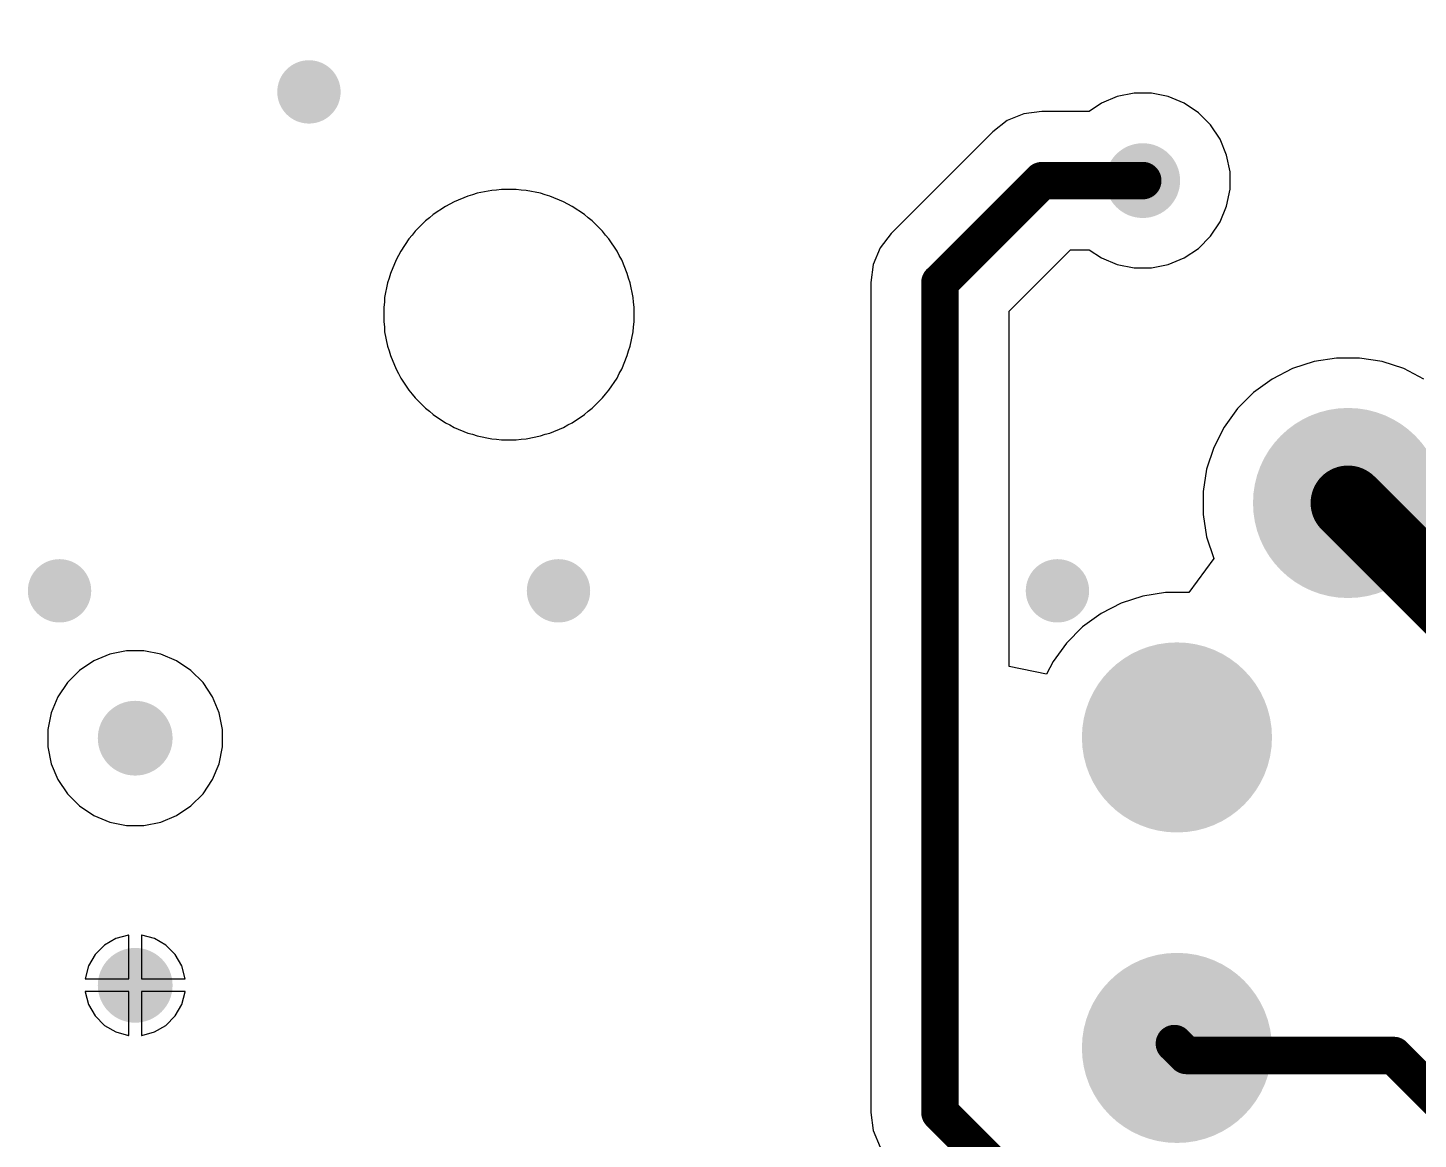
# Model space of a CAD drawing. Header units: inches. Extents: x 4.53 to 13.89, y 0.79 to 10.58.
# Drawn here: x 8.833 to 9.93, y 3.898 to 4.775 of the extents above; entities that cross this region are included whole.
import ezdxf

# ---------------------------------------------------------------- set-up
doc = ezdxf.new("R2010")
doc.units = ezdxf.units.IN
doc.header["$MEASUREMENT"] = 0
for name, color, linetype in [('Pad Holes', 156, 'Continuous'), ('Top Layer', 1, 'Continuous'), ('Via Holes', 16, 'Continuous')]:
    doc.layers.add(name, color=color, linetype=linetype)

# ---------------------------------------------------------------- blocks, each defined once
blk = doc.blocks.new('12A_7_B_4')
at = {"layer": 'Pad Holes'}
h = blk.add_hatch(color=7, dxfattribs=at)
edge = h.paths.add_edge_path()
edge.add_arc((-0.22, 0.31), 0.038, 0, 360)
h = blk.add_hatch(color=7, dxfattribs=at)
edge = h.paths.add_edge_path()
edge.add_arc((0.22, 0.31), 0.038, 0, 360)
h = blk.add_hatch(color=7, dxfattribs=at)
edge = h.paths.add_edge_path()
edge.add_arc((0.36, 0.125), 0.038, 0, 360)
h = blk.add_hatch(color=7, dxfattribs=at)
edge = h.paths.add_edge_path()
edge.add_arc((-0.36, 0.115), 0.038, 0, 360)
h = blk.add_hatch(color=7, dxfattribs=at)
edge = h.paths.add_edge_path()
edge.add_arc((-0.065, 0.07), 0.0222, 0, 360)
h = blk.add_hatch(color=7, dxfattribs=at)
edge = h.paths.add_edge_path()
edge.add_arc((0.07, 0.07), 0.0222, 0, 360)
h = blk.add_hatch(color=7, dxfattribs=at)
edge = h.paths.add_edge_path()
edge.add_arc((-0.065, -0.07), 0.0222, 0, 360)
h = blk.add_hatch(color=7, dxfattribs=at)
edge = h.paths.add_edge_path()
edge.add_arc((0.07, -0.07), 0.0222, 0, 360)
h = blk.add_hatch(color=7, dxfattribs=at)
edge = h.paths.add_edge_path()
edge.add_arc((-0.36, -0.115), 0.038, 0, 360)
h = blk.add_hatch(color=7, dxfattribs=at)
edge = h.paths.add_edge_path()
edge.add_arc((0.36, -0.12), 0.038, 0, 360)
h = blk.add_hatch(color=7, dxfattribs=at)
edge = h.paths.add_edge_path()
edge.add_arc((-0.225, -0.305), 0.038, 0, 360)
h = blk.add_hatch(color=7, dxfattribs=at)
edge = h.paths.add_edge_path()
edge.add_arc((0.225, -0.305), 0.038, 0, 360)
h = blk.add_hatch(color=7, dxfattribs=at)
edge = h.paths.add_edge_path()
edge.add_arc((0, -0.38), 0.038, 0, 360)
at = {"layer": 'Top Layer'}
h = blk.add_hatch(color=1, dxfattribs=at)
edge = h.paths.add_edge_path()
edge.add_arc((-0.22, 0.31), 0.075, 0, 360)
h = blk.add_hatch(color=1, dxfattribs=at)
edge = h.paths.add_edge_path()
edge.add_arc((0.22, 0.31), 0.075, 0, 360)
h = blk.add_hatch(color=1, dxfattribs=at)
edge = h.paths.add_edge_path()
edge.add_arc((0.36, 0.125), 0.075, 0, 360)
h = blk.add_hatch(color=1, dxfattribs=at)
edge = h.paths.add_edge_path()
edge.add_arc((-0.36, 0.115), 0.075, 0, 360)
for points in [[(-0.0996, 0.1046), (-0.0304, 0.1046), (-0.0304, 0.0354), (-0.0996, 0.0354)], [(0.0354, 0.1046), (0.1046, 0.1046), (0.1046, 0.0354), (0.0354, 0.0354)], [(-0.0996, -0.0354), (-0.0304, -0.0354), (-0.0304, -0.1046), (-0.0996, -0.1046)], [(0.0354, -0.0354), (0.1046, -0.0354), (0.1046, -0.1046), (0.0354, -0.1046)]]:
    blk.add_hatch(color=1, dxfattribs=at).paths.add_polyline_path(points)
h = blk.add_hatch(color=1, dxfattribs=at)
edge = h.paths.add_edge_path()
edge.add_arc((-0.36, -0.115), 0.075, 0, 360)
h = blk.add_hatch(color=1, dxfattribs=at)
edge = h.paths.add_edge_path()
edge.add_arc((0.36, -0.12), 0.075, 0, 360)
h = blk.add_hatch(color=1, dxfattribs=at)
edge = h.paths.add_edge_path()
edge.add_arc((-0.225, -0.305), 0.075, 0, 360)
h = blk.add_hatch(color=1, dxfattribs=at)
edge = h.paths.add_edge_path()
edge.add_arc((0.225, -0.305), 0.075, 0, 360)
h = blk.add_hatch(color=1, dxfattribs=at)
edge = h.paths.add_edge_path()
edge.add_arc((0, -0.38), 0.075, 0, 360)
blk = doc.blocks.new('RES_2W_VERTICAL_86')
at = {"layer": 'Pad Holes'}
h = blk.add_hatch(color=7, dxfattribs=at)
edge = h.paths.add_edge_path()
edge.add_arc((0, 0), 0.0197, 0, 360)
h = blk.add_hatch(color=7, dxfattribs=at)
edge = h.paths.add_edge_path()
edge.add_arc((0.195, 0), 0.0197, 0, 360)
at = {"layer": 'Top Layer'}
h = blk.add_hatch(color=1, dxfattribs=at)
edge = h.paths.add_edge_path()
edge.add_arc((0, 0), 0.0295, 0, 360)
h = blk.add_hatch(color=1, dxfattribs=at)
edge = h.paths.add_edge_path()
edge.add_arc((0.195, 0), 0.0295, 0, 360)
blk = doc.blocks.new('CAP_PANASSONIC_100N_450V_117')
at = {"layer": 'Pad Holes'}
h = blk.add_hatch(color=7, dxfattribs=at)
edge = h.paths.add_edge_path()
edge.add_arc((0, 0), 0.0197, 0, 360)
h = blk.add_hatch(color=7, dxfattribs=at)
edge = h.paths.add_edge_path()
edge.add_arc((0.395, 0), 0.0197, 0, 360)
at = {"layer": 'Top Layer'}
h = blk.add_hatch(color=1, dxfattribs=at)
edge = h.paths.add_edge_path()
edge.add_arc((0, 0), 0.0295, 0, 360)
h = blk.add_hatch(color=1, dxfattribs=at)
edge = h.paths.add_edge_path()
edge.add_arc((0.395, 0), 0.0295, 0, 360)

msp = doc.modelspace()

# ---------------------------------------------------------------- hatches: boundary and pattern name
at = {"layer": 'Top Layer'}
h = msp.add_hatch(color=1, dxfattribs=at)
edge = h.paths.add_edge_path()
edge.add_arc((9.0551, 4.7244), 0.025, 0, 360)
h = msp.add_hatch(color=1, dxfattribs=at)
edge = h.paths.add_edge_path()
edge.add_arc((8.8583, 4.3307), 0.025, 0, 360)
h = msp.add_hatch(color=1, dxfattribs=at)
edge = h.paths.add_edge_path()
edge.add_arc((9.252, 4.3307), 0.025, 0, 360)
h = msp.add_hatch(color=1, dxfattribs=at)
edge = h.paths.add_edge_path()
edge.add_arc((9.6457, 4.3307), 0.025, 0, 360)
at = {"layer": 'Via Holes'}
h = msp.add_hatch(color=7, dxfattribs=at)
edge = h.paths.add_edge_path()
edge.add_arc((9.0551, 4.7244), 0.014, 0, 360)
h = msp.add_hatch(color=7, dxfattribs=at)
edge = h.paths.add_edge_path()
edge.add_arc((8.8583, 4.3307), 0.014, 0, 360)
h = msp.add_hatch(color=7, dxfattribs=at)
edge = h.paths.add_edge_path()
edge.add_arc((9.252, 4.3307), 0.014, 0, 360)
h = msp.add_hatch(color=7, dxfattribs=at)
edge = h.paths.add_edge_path()
edge.add_arc((9.6457, 4.3307), 0.014, 0, 360)

# ---------------------------------------------------------------- linework, layer by layer
at = {"layer": 'Top Layer'}
for p, q in [((9.6929, 4.7207), (9.6804, 4.7155)), ((9.7062, 4.7233), (9.6929, 4.7207)), ((9.7198, 4.7233), (9.7062, 4.7233)), ((9.7331, 4.7207), (9.7198, 4.7233)), ((9.7456, 4.7155), (9.7331, 4.7207)), ((9.6193, 4.7072), (9.6061, 4.7017)), ((9.6334, 4.709), (9.6193, 4.7072)), ((9.6707, 4.709), (9.6334, 4.709)), ((9.6804, 4.7155), (9.6707, 4.709)), ((9.7569, 4.7079), (9.7456, 4.7155)), ((9.7665, 4.6984), (9.7569, 4.7079)), ((9.6061, 4.7017), (9.5948, 4.693)), ((9.7741, 4.6871), (9.7665, 4.6984)), ((9.5948, 4.693), (9.5144, 4.6126)), ((9.7792, 4.6745), (9.7741, 4.6871)), ((9.7819, 4.6612), (9.7792, 4.6745)), ((9.7819, 4.6476), (9.7819, 4.6612)), ((9.1804, 4.6422), (9.1697, 4.6377)), ((9.1842, 4.6432), (9.1804, 4.6422)), ((9.1879, 4.6444), (9.1842, 4.6432)), ((9.1993, 4.6467), (9.1879, 4.6444)), ((9.2032, 4.6469), (9.1993, 4.6467)), ((9.207, 4.6474), (9.2032, 4.6469)), ((9.2187, 4.6474), (9.207, 4.6474)), ((9.2225, 4.6469), (9.2187, 4.6474)), ((9.2264, 4.6467), (9.2225, 4.6469)), ((9.2378, 4.6444), (9.2264, 4.6467)), ((9.2415, 4.6432), (9.2378, 4.6444)), ((9.2453, 4.6422), (9.2415, 4.6432)), ((9.256, 4.6377), (9.2453, 4.6422)), ((9.7792, 4.6343), (9.7819, 4.6476)), ((9.1628, 4.634), (9.1531, 4.6276)), ((9.1663, 4.6358), (9.1628, 4.634)), ((9.1697, 4.6377), (9.1663, 4.6358)), ((9.2594, 4.6358), (9.256, 4.6377)), ((9.2629, 4.634), (9.2594, 4.6358)), ((9.2726, 4.6276), (9.2629, 4.634)), ((9.7741, 4.6218), (9.7792, 4.6343)), ((9.1471, 4.6226), (9.1389, 4.6144)), ((9.1502, 4.625), (9.1471, 4.6226)), ((9.1531, 4.6276), (9.1502, 4.625)), ((9.2755, 4.625), (9.2726, 4.6276)), ((9.2786, 4.6226), (9.2755, 4.625)), ((9.2868, 4.6144), (9.2786, 4.6226)), ((9.7665, 4.6105), (9.7741, 4.6218)), ((9.134, 4.6084), (9.1275, 4.5987)), ((9.1365, 4.6113), (9.134, 4.6084)), ((9.1389, 4.6144), (9.1365, 4.6113)), ((9.2892, 4.6113), (9.2868, 4.6144)), ((9.2917, 4.6084), (9.2892, 4.6113)), ((9.2982, 4.5987), (9.2917, 4.6084)), ((9.5144, 4.6126), (9.5057, 4.6013)), ((9.7569, 4.6009), (9.7665, 4.6105)), ((9.1275, 4.5987), (9.1258, 4.5952)), ((9.2999, 4.5952), (9.2982, 4.5987)), ((9.5057, 4.6013), (9.5003, 4.5881)), ((9.6076, 4.5514), (9.656, 4.5998)), ((9.656, 4.5998), (9.6707, 4.5998)), ((9.6707, 4.5998), (9.6804, 4.5934)), ((9.7456, 4.5934), (9.7569, 4.6009)), ((9.1238, 4.5918), (9.1194, 4.5811)), ((9.1258, 4.5952), (9.1238, 4.5918)), ((9.3019, 4.5918), (9.2999, 4.5952)), ((9.3063, 4.5811), (9.3019, 4.5918)), ((9.5003, 4.5881), (9.4984, 4.574)), ((9.6804, 4.5934), (9.6929, 4.5882)), ((9.6929, 4.5882), (9.7062, 4.5855)), ((9.7198, 4.5855), (9.7331, 4.5882)), ((9.7331, 4.5882), (9.7456, 4.5934)), ((9.1184, 4.5773), (9.1171, 4.5737)), ((9.1194, 4.5811), (9.1184, 4.5773)), ((9.3073, 4.5773), (9.3063, 4.5811)), ((9.3086, 4.5737), (9.3073, 4.5773)), ((9.7062, 4.5855), (9.7198, 4.5855)), ((9.1171, 4.5737), (9.1148, 4.5622)), ((9.3109, 4.5622), (9.3086, 4.5737)), ((9.4984, 4.574), (9.4984, 3.919)), ((9.1146, 4.5584), (9.1141, 4.5545)), ((9.1141, 4.5545), (9.1141, 4.5429)), ((9.1148, 4.5622), (9.1146, 4.5584)), ((9.3111, 4.5584), (9.3109, 4.5622)), ((9.3116, 4.5545), (9.3111, 4.5584)), ((9.3116, 4.5429), (9.3116, 4.5545)), ((9.1141, 4.5429), (9.1146, 4.539)), ((9.3111, 4.539), (9.3116, 4.5429)), ((9.6076, 4.2711), (9.6076, 4.5514)), ((9.1146, 4.539), (9.1148, 4.5351)), ((9.1148, 4.5351), (9.1171, 4.5237)), ((9.3086, 4.5237), (9.3109, 4.5351)), ((9.3109, 4.5351), (9.3111, 4.539)), ((9.1171, 4.5237), (9.1184, 4.52)), ((9.3073, 4.52), (9.3086, 4.5237)), ((9.1184, 4.52), (9.1194, 4.5163)), ((9.1194, 4.5163), (9.1238, 4.5055)), ((9.3019, 4.5055), (9.3063, 4.5163)), ((9.3063, 4.5163), (9.3073, 4.52)), ((9.8482, 4.5116), (9.8311, 4.506)), ((9.866, 4.5144), (9.8482, 4.5116)), ((9.884, 4.5144), (9.866, 4.5144)), ((9.9018, 4.5116), (9.884, 4.5144)), ((9.9189, 4.506), (9.9018, 4.5116)), ((9.1238, 4.5055), (9.1258, 4.5021)), ((9.1258, 4.5021), (9.1275, 4.4986)), ((9.1275, 4.4986), (9.134, 4.489)), ((9.2917, 4.489), (9.2982, 4.4986)), ((9.2982, 4.4986), (9.2999, 4.5021)), ((9.2999, 4.5021), (9.3019, 4.5055)), ((9.8311, 4.506), (9.8151, 4.4978)), ((9.9349, 4.4978), (9.9189, 4.506)), ((9.134, 4.489), (9.1365, 4.486)), ((9.2892, 4.486), (9.2917, 4.489)), ((9.8005, 4.4872), (9.7878, 4.4745)), ((9.8151, 4.4978), (9.8005, 4.4872)), ((9.1365, 4.486), (9.1389, 4.483)), ((9.1389, 4.483), (9.1471, 4.4747)), ((9.2786, 4.4747), (9.2868, 4.483)), ((9.2868, 4.483), (9.2892, 4.486)), ((9.1471, 4.4747), (9.1502, 4.4724)), ((9.1502, 4.4724), (9.1531, 4.4698)), ((9.1531, 4.4698), (9.1628, 4.4633)), ((9.2629, 4.4633), (9.2726, 4.4698)), ((9.2726, 4.4698), (9.2755, 4.4724)), ((9.2755, 4.4724), (9.2786, 4.4747)), ((9.7878, 4.4745), (9.7772, 4.4599)), ((9.1628, 4.4633), (9.1663, 4.4616)), ((9.1663, 4.4616), (9.1697, 4.4597)), ((9.1697, 4.4597), (9.1804, 4.4552)), ((9.1804, 4.4552), (9.1842, 4.4542)), ((9.2415, 4.4542), (9.2453, 4.4552)), ((9.2453, 4.4552), (9.256, 4.4597)), ((9.256, 4.4597), (9.2594, 4.4616)), ((9.2594, 4.4616), (9.2629, 4.4633)), ((9.7772, 4.4599), (9.769, 4.4439)), ((9.1842, 4.4542), (9.1879, 4.4529)), ((9.1879, 4.4529), (9.1993, 4.4507)), ((9.1993, 4.4507), (9.2032, 4.4504)), ((9.2032, 4.4504), (9.207, 4.4499)), ((9.207, 4.4499), (9.2187, 4.4499)), ((9.2187, 4.4499), (9.2225, 4.4504)), ((9.2225, 4.4504), (9.2264, 4.4507)), ((9.2264, 4.4507), (9.2378, 4.4529)), ((9.2378, 4.4529), (9.2415, 4.4542)), ((9.769, 4.4439), (9.7634, 4.4268)), ((9.7634, 4.4268), (9.7606, 4.409)), ((9.7606, 4.409), (9.7606, 4.391)), ((9.7606, 4.391), (9.7634, 4.3732)), ((9.7634, 4.3732), (9.769, 4.3561)), ((9.769, 4.3561), (9.7495, 4.3293)), ((9.7132, 4.3266), (9.6961, 4.321)), ((9.731, 4.3294), (9.7132, 4.3266)), ((9.749, 4.3294), (9.731, 4.3294)), ((9.7495, 4.3293), (9.749, 4.3294)), ((9.6801, 4.3128), (9.6655, 4.3022)), ((9.6961, 4.321), (9.6801, 4.3128)), ((9.6655, 4.3022), (9.6528, 4.2895)), ((8.8979, 4.2807), (8.8854, 4.2755)), ((8.9112, 4.2833), (8.8979, 4.2807)), ((8.9248, 4.2833), (8.9112, 4.2833)), ((8.9381, 4.2807), (8.9248, 4.2833)), ((8.9506, 4.2755), (8.9381, 4.2807)), ((9.6528, 4.2895), (9.6422, 4.2749)), ((8.8741, 4.2679), (8.8645, 4.2584)), ((8.8854, 4.2755), (8.8741, 4.2679)), ((8.9619, 4.2679), (8.9506, 4.2755)), ((8.9715, 4.2584), (8.9619, 4.2679)), ((9.6371, 4.265), (9.6076, 4.2711)), ((9.6422, 4.2749), (9.6371, 4.265)), ((8.8645, 4.2584), (8.8569, 4.2471)), ((8.9791, 4.2471), (8.9715, 4.2584)), ((8.8569, 4.2471), (8.8518, 4.2345)), ((8.9842, 4.2345), (8.9791, 4.2471)), ((8.8518, 4.2345), (8.8491, 4.2212)), ((8.9869, 4.2212), (8.9842, 4.2345)), ((8.8491, 4.2212), (8.8491, 4.2076)), ((8.9869, 4.2076), (8.9869, 4.2212)), ((8.8491, 4.2076), (8.8518, 4.1943)), ((8.9842, 4.1943), (8.9869, 4.2076)), ((8.8518, 4.1943), (8.8569, 4.1818)), ((8.9791, 4.1818), (8.9842, 4.1943)), ((8.8569, 4.1818), (8.8645, 4.1705)), ((8.9715, 4.1705), (8.9791, 4.1818)), ((8.8645, 4.1705), (8.8741, 4.1609)), ((8.9619, 4.1609), (8.9715, 4.1705)), ((8.8741, 4.1609), (8.8854, 4.1534)), ((8.9506, 4.1534), (8.9619, 4.1609)), ((8.8854, 4.1534), (8.8979, 4.1482)), ((8.8979, 4.1482), (8.9112, 4.1455)), ((8.9248, 4.1455), (8.9381, 4.1482)), ((8.9381, 4.1482), (8.9506, 4.1534)), ((8.9112, 4.1455), (8.9248, 4.1455)), ((8.8937, 4.0511), (8.8864, 4.0437)), ((8.9027, 4.0563), (8.8937, 4.0511)), ((8.9128, 4.059), (8.9027, 4.0563)), ((8.913, 4.059), (8.9128, 4.059)), ((8.913, 4.0244), (8.913, 4.059)), ((8.9232, 4.059), (8.923, 4.059)), ((8.923, 4.059), (8.923, 4.0244)), ((8.9333, 4.0563), (8.9232, 4.059)), ((8.9423, 4.0511), (8.9333, 4.0563)), ((8.9496, 4.0437), (8.9423, 4.0511)), ((8.8864, 4.0437), (8.8812, 4.0347)), ((8.9548, 4.0347), (8.9496, 4.0437)), ((8.8812, 4.0347), (8.8785, 4.0246)), ((8.9575, 4.0246), (8.9548, 4.0347)), ((8.8785, 4.0246), (8.8785, 4.0244)), ((8.8785, 4.0244), (8.913, 4.0244)), ((8.923, 4.0244), (8.9575, 4.0244)), ((8.9575, 4.0244), (8.9575, 4.0246)), ((8.913, 4.0144), (8.8785, 4.0144)), ((8.8785, 4.0144), (8.8785, 4.0142)), ((8.8785, 4.0142), (8.8812, 4.0042)), ((8.913, 3.9799), (8.913, 4.0144)), ((8.9575, 4.0144), (8.923, 4.0144)), ((8.923, 4.0144), (8.923, 3.9799)), ((8.9548, 4.0042), (8.9575, 4.0142)), ((8.9575, 4.0142), (8.9575, 4.0144)), ((8.8812, 4.0042), (8.8864, 3.9952)), ((8.8864, 3.9952), (8.8937, 3.9878)), ((8.9423, 3.9878), (8.9496, 3.9952)), ((8.9496, 3.9952), (8.9548, 4.0042)), ((8.8937, 3.9878), (8.9027, 3.9826)), ((8.9027, 3.9826), (8.9128, 3.9799)), ((8.9232, 3.9799), (8.9333, 3.9826)), ((8.9333, 3.9826), (8.9423, 3.9878)), ((8.9128, 3.9799), (8.913, 3.9799)), ((8.923, 3.9799), (8.9232, 3.9799)), ((9.4984, 3.919), (9.5003, 3.9049)), ((9.5003, 3.9049), (9.5057, 3.8917))]:
    msp.add_line(p, q, dxfattribs=at)
for points in [[(9.553, 4.574, 0.0295, 0.0295, 0), (9.6334, 4.6544, 0.0295, 0.0295, 0)], [(9.6334, 4.6544, 0.0295, 0.0295, 0), (9.713, 4.6544, 0.0295, 0.0295, 0)], [(9.553, 3.919, 0.0295, 0.0295, 0), (9.553, 4.574, 0.0295, 0.0295, 0)], [(9.875, 4.4, 0.0591, 0.0591, 0), (10.0249, 4.2501, 0.0591, 0.0591, 0)], [(9.738, 3.9734, 0.0295, 0.0295, 0), (9.7474, 3.964, 0.0295, 0.0295, 0)], [(9.7474, 3.964, 0.0295, 0.0295, 0), (9.911, 3.964, 0.0295, 0.0295, 0)], [(9.911, 3.964, 0.0295, 0.0295, 0), (10.268, 3.607, 0.0295, 0.0295, 0)], [(9.553, 3.919, 0.0295, 0.0295, 0), (9.6836, 3.7884, 0.0295, 0.0295, 0)]]:
    msp.add_lwpolyline(points, format="xyseb", dxfattribs=at)
for points in [[(9.6261, 4.6544, 0.0148, 0.0148, 1), (9.6408, 4.6544, 0.0148, 0.0148, 1)], [(9.6261, 4.6544, 0.0148, 0.0148, 1), (9.6408, 4.6544, 0.0148, 0.0148, 1)], [(9.7056, 4.6544, 0.0148, 0.0148, 1), (9.7204, 4.6544, 0.0148, 0.0148, 1)], [(9.5456, 4.574, 0.0148, 0.0148, 1), (9.5604, 4.574, 0.0148, 0.0148, 1)], [(9.5456, 4.574, 0.0148, 0.0148, 1), (9.5604, 4.574, 0.0148, 0.0148, 1)], [(9.8602, 4.4, 0.0295, 0.0295, 1), (9.8898, 4.4, 0.0295, 0.0295, 1)], [(9.7306, 3.9734, 0.0148, 0.0148, 1), (9.7454, 3.9734, 0.0148, 0.0148, 1)], [(9.7401, 3.964, 0.0148, 0.0148, 1), (9.7548, 3.964, 0.0148, 0.0148, 1)], [(9.7401, 3.964, 0.0148, 0.0148, 1), (9.7548, 3.964, 0.0148, 0.0148, 1)], [(9.9036, 3.964, 0.0148, 0.0148, 1), (9.9184, 3.964, 0.0148, 0.0148, 1)], [(9.9036, 3.964, 0.0148, 0.0148, 1), (9.9184, 3.964, 0.0148, 0.0148, 1)], [(9.5456, 3.919, 0.0148, 0.0148, 1), (9.5604, 3.919, 0.0148, 0.0148, 1)], [(9.5456, 3.919, 0.0148, 0.0148, 1), (9.5604, 3.919, 0.0148, 0.0148, 1)]]:
    msp.add_lwpolyline(points, format="xyseb", close=True, dxfattribs=at)

# ---------------------------------------------------------------- block references
for name, p, rotation in [('CAP_PANASSONIC_100N_450V_117', (9.713, 4.6544), 90), ('12A_7_B_4', (10.1, 4.095), 180), ('RES_2W_VERTICAL_86', (8.918, 4.2144), 270)]:
    msp.add_blockref(name, p, dxfattribs=dict(rotation=rotation))

doc.saveas('drawing.dxf')
